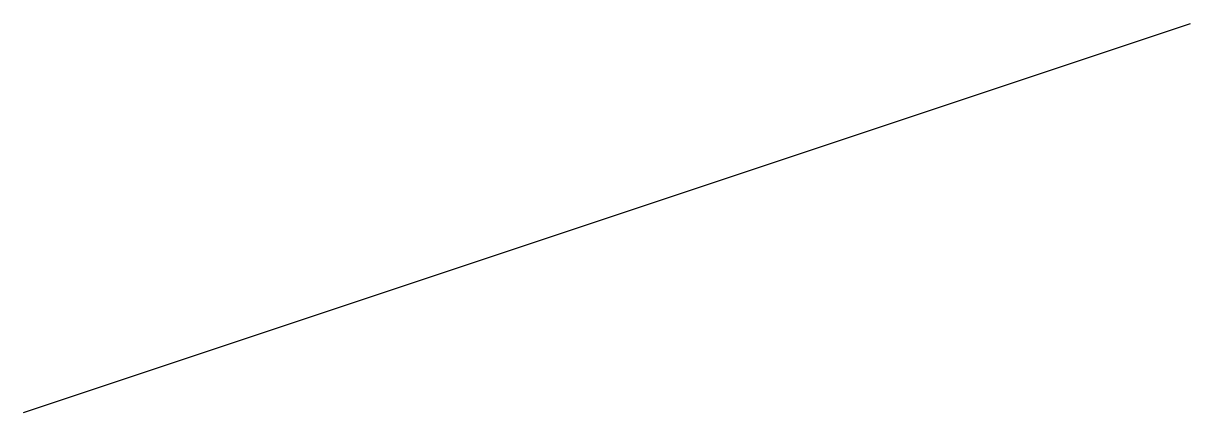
# Model space of a CAD drawing. Extents: x 810 to 870, y 210 to 230.
import ezdxf

# ---------------------------------------------------------------- set-up
doc = ezdxf.new("R2010")
doc.units = 0

msp = doc.modelspace()

# ---------------------------------------------------------------- linework, layer by layer
msp.add_line((810, 210), (870, 230))

doc.saveas('drawing.dxf')
